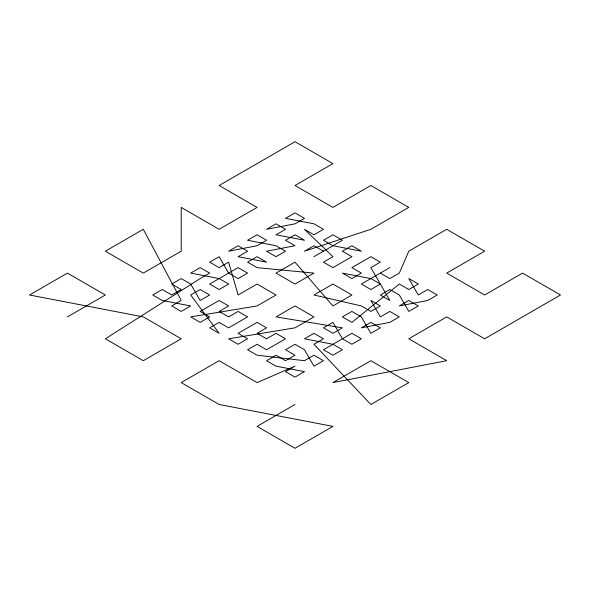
<?xml version="1.0" encoding="UTF-8"?>
<svg xmlns="http://www.w3.org/2000/svg" width="590" height="590" viewBox="0 0 590 590"><rect width="100%" height="100%" fill="white"/><g stroke="black" fill="none" stroke-linecap="round" stroke-linejoin="round"><path stroke-width="0.89" d="M67.43 316.896L105.359 295L67.43 273.104L29.5 295L143.289 316.896L181.211 338.793L143.289 360.697L105.359 338.793L200.18 278.576L209.664 273.104L200.18 267.624L190.695 273.104L219.141 278.576L228.625 284.048L219.141 289.528L209.664 284.048L238.109 267.624L247.586 273.104L238.109 278.576L228.625 273.104L219.141 256.68L209.664 262.152L219.141 267.624L228.625 262.152L238.109 295L257.07 284.048L276.039 295L257.07 305.952L190.695 316.896L200.18 322.376L209.664 316.896L200.18 311.424L219.141 300.472L228.625 305.952L219.141 311.424L228.625 316.896L238.109 311.424L247.586 316.896L228.625 327.848L219.141 322.376L209.664 327.848L219.141 333.32L190.695 295L200.18 289.528L209.664 295L200.18 300.472L190.695 284.048L181.211 278.576L171.734 284.048L181.211 289.528L171.734 295L162.25 289.528L152.766 295L162.25 300.472L190.695 305.952L181.211 311.424L171.734 305.952L181.211 300.472L143.289 229.304L105.359 251.207L143.289 273.104L181.211 251.207L181.211 207.407L219.141 229.304L257.07 207.407L219.141 185.511L295 141.718L332.93 163.614L295 185.511L332.93 207.407L370.859 185.511L408.789 207.407L370.859 229.304L304.484 251.207L313.961 245.728L323.445 251.207M313.961 256.68L342.414 240.255L332.93 234.783L323.445 240.255L332.93 245.728L361.375 251.207L351.891 245.728L342.414 251.207L351.891 256.68L332.93 267.624L323.445 262.152L332.93 256.68L304.484 229.304L313.961 234.783L323.445 229.304L313.961 223.831L285.516 218.359L295 212.879L304.484 218.359L295 223.831L266.555 229.304L276.039 223.831L285.516 229.304L276.039 234.783L304.484 240.255L295 234.783L285.516 240.255L295 245.728L266.555 251.207L276.039 256.68L285.516 251.207L276.039 245.728L247.586 240.255L257.07 234.783L266.555 240.255L257.07 245.728L228.625 251.207L238.109 245.728L247.586 251.207L238.109 256.68L266.555 262.152L257.07 256.68L247.586 262.152L257.07 267.624L313.961 273.104L295 284.048L276.039 273.104L295 262.152L332.93 305.952L351.891 295L332.93 284.048L313.961 295L361.375 305.952L370.859 311.424L380.336 305.952L370.859 300.472L380.336 316.896L389.82 311.424L399.305 316.896L389.82 322.376L361.375 327.848L370.859 322.376L380.336 327.848L370.859 333.32L361.375 316.896L351.891 311.424L342.414 316.896L351.891 322.376L399.305 284.048L408.789 289.528L418.266 284.048L408.789 278.576L418.266 295L427.75 289.528L437.234 295L427.75 300.472L399.305 305.952L408.789 300.472L418.266 305.952L408.789 311.424L399.305 295L389.82 289.528L380.336 295L389.82 300.472L370.859 267.624L380.336 262.152L370.859 256.68L351.891 267.624L361.375 273.104L351.891 278.576L342.414 273.104L370.859 278.576L380.336 284.048L370.859 289.528L361.375 284.048L389.82 267.624M295 404.489L257.07 426.386L295 448.282L332.93 426.386L219.141 404.489L181.211 382.593L219.141 360.697L257.07 382.593L295 366.169L285.516 371.641L295 377.121L304.484 371.641L276.039 366.169L266.555 360.697L276.039 355.217L285.516 360.697L295 355.217L285.516 349.745L295 344.272L304.484 349.745L313.961 366.169L323.445 360.697L313.961 355.217L304.484 360.697L257.07 355.217L247.586 349.745L257.07 344.272L266.555 349.745L285.516 338.793L276.039 333.32L266.555 338.793L257.07 333.32L266.555 327.848L257.07 322.376L238.109 333.32L247.586 338.793L238.109 344.272L228.625 338.793L295 327.848L313.961 316.896L295 305.952L276.039 316.896L342.414 327.848L332.93 333.32L323.445 327.848L332.93 322.376L342.414 338.793L351.891 344.272L361.375 338.793L351.891 333.32L323.445 349.745L332.93 355.217L342.414 349.745L332.93 344.272L304.484 338.793L313.961 333.32L323.445 338.793L313.961 344.272L370.859 404.489L408.789 382.593L370.859 360.697L332.93 382.593L446.711 360.697L408.789 338.793L446.711 316.896L484.641 338.793L560.5 295L522.57 273.104L484.641 295L446.711 273.104L484.641 251.207L446.711 229.304L408.789 251.207L399.305 273.104L389.82 278.576L380.336 273.104"/></g></svg>
